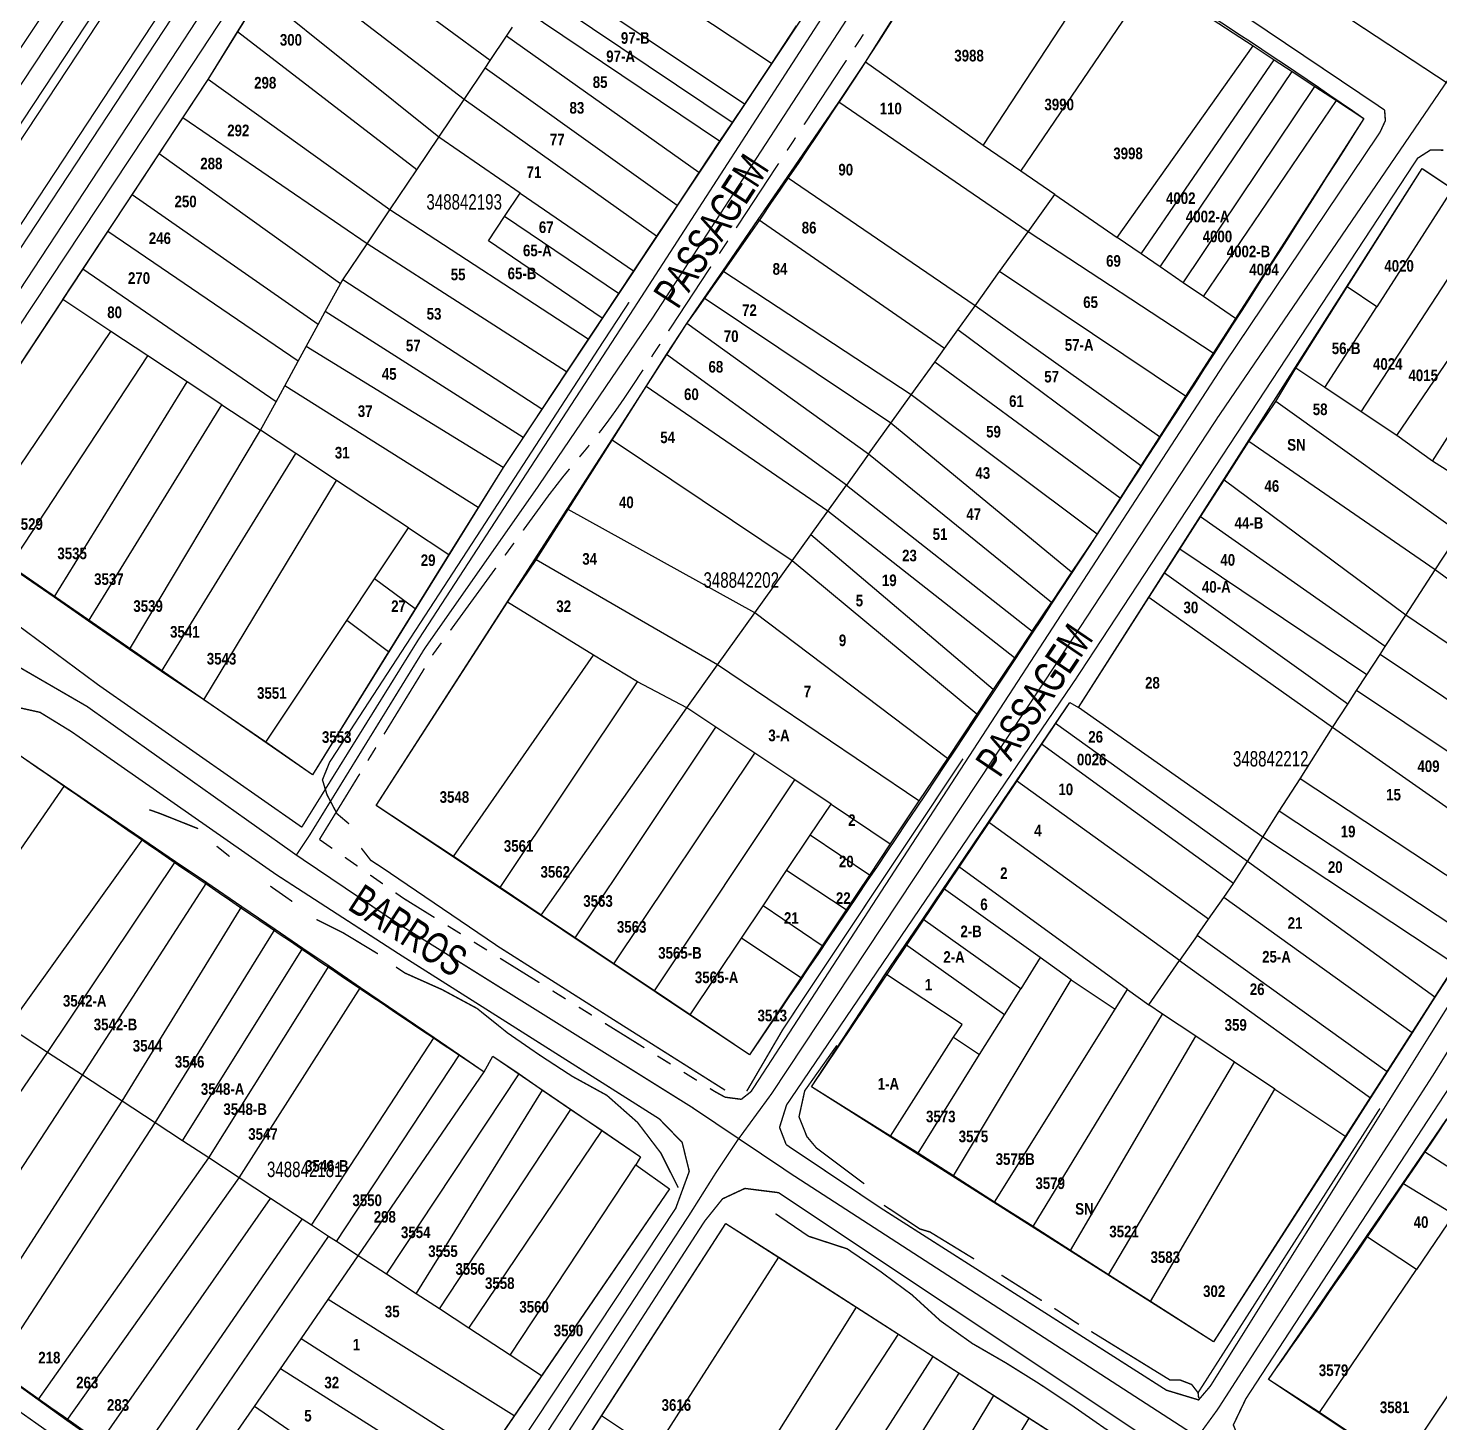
# Model space of a CAD drawing. Extents: x 203136 to 205923, y 4839890 to 4842982.
# Drawn here: x 205136.4 to 205319.3, y 4840518.9 to 4840699.6 of the extents above; entities that cross this region are included whole.
import ezdxf
from ezdxf.enums import TextEntityAlignment as Align

# ---------------------------------------------------------------- set-up
doc = ezdxf.new("R2010")
doc.units = 0
doc.header["$LTSCALE"] = 1.5
doc.header["$MEASUREMENT"] = 0
for name, pattern in [('TRACO_05', [11, 7, -1, 0.5, -1, 0.5, -1]), ('TRACO_13', [8, 5, -1, 1, -1]), ('TRACO_25', [8, 3, -1, 1, -1, 1, -1])]:
    doc.linetypes.add(name, pattern=pattern)
for name, color, linetype in [('CD_MALHA_LOTES', 40, 'CONTINUOUS'), ('CD_TXT_QUADRA', 7, 'CONTINUOUS'), ('HD-CANAIS', 7, 'CONTINUOUS'), ('HD-VALAS-DRENOS', 170, 'CONTINUOUS'), ('RU-QUADRAS', 210, 'CONTINUOUS'), ('SV-EIXO-RUA-N-PAV', 6, 'CONTINUOUS'), ('SV-EIXO-RUA-PAV', 20, 'CONTINUOUS'), ('SV-RUA-NAO-PAV-S-GUIA-C-GUIA', 7, 'CONTINUOUS'), ('SV-RUA-PAVIM-S-GUIA-C-GUIA', 7, 'CONTINUOUS'), ('SV-TXT-RUA-N-PAV-S-GUIA-C-GUIA', 7, 'CONTINUOUS'), ('SV-TXT-RUA-PAV-S-GUIA-C-GUIA', 7, 'CONTINUOUS'), ('Th_NmrPort', 1, 'CONTINUOUS')]:
    doc.layers.add(name, color=color, linetype=linetype)
doc.styles.add('ARIAL', font='ARIAL.TTF')
doc.styles.get("Standard").update_dxf_attribs({"font": 'swisscbo.ttf'})

msp = doc.modelspace()

# ---------------------------------------------------------------- linework, layer by layer
at = {"layer": 'CD_MALHA_LOTES', "linetype": 'Continuous', "flags": 128}
for points in [[(205244.86, 4840695.18), (205258.92, 4840717.54)], [(205196.24, 4840695.41), (205172.21, 4840713.09)], [(205232.67, 4840695.03), (205207.22, 4840711.91)], [(205260.13, 4840684.39), (205276.52, 4840709.47)], [(205192.86, 4840690.37), (205169.29, 4840708.45)], [(205229.18, 4840689.77), (205203.84, 4840706.73)], [(205264.99, 4840681.06), (205281.88, 4840705.96)], [(205281.88, 4840705.96), (205295.09, 4840697.3)], [(205163.48, 4840699.14), (205166.51, 4840704.03)], [(205189.57, 4840685.48), (205166.51, 4840704.03)], [(205227.59, 4840687.39), (205202.27, 4840704.39)], [(205225.96, 4840684.94), (205200.65, 4840701.98)], [(205198.37, 4840698.58), (205199.13, 4840699.72)], [(205235.9, 4840699.9), (205232.67, 4840695.03)], [(205159.7, 4840692.95), (205163.48, 4840699.14)], [(205186.74, 4840681.26), (205163.48, 4840699.14)], [(205196.24, 4840695.41), (205198.37, 4840698.58)], [(205223.27, 4840680.88), (205198.37, 4840698.58)], [(205277.48, 4840672.48), (205295.09, 4840697.3)], [(205295.09, 4840697.3), (205297.83, 4840695.5)], [(205192.86, 4840690.37), (205195.58, 4840694.43)], [(205195.58, 4840694.43), (205196.24, 4840695.41)], [(205220.46, 4840676.64), (205195.58, 4840694.43)], [(205232.67, 4840695.03), (205229.18, 4840689.77)], [(205241.41, 4840690.01), (205244.86, 4840695.18)], [(205260.13, 4840684.39), (205244.86, 4840695.18)], [(205280.59, 4840670.35), (205297.83, 4840695.5)], [(205297.83, 4840695.5), (205300.16, 4840693.97)], [(205156.41, 4840687.98), (205159.7, 4840692.95)], [(205183.24, 4840676.04), (205159.7, 4840692.95)], [(205283.05, 4840668.67), (205300.16, 4840693.97)], [(205300.16, 4840693.97), (205303.11, 4840692.04)], [(205286.02, 4840666.62), (205303.11, 4840692.04)], [(205303.11, 4840692.04), (205305.89, 4840690.22)], [(205189.57, 4840685.48), (205192.86, 4840690.37)], [(205217.8, 4840672.65), (205192.86, 4840690.37)], [(205229.18, 4840689.77), (205227.59, 4840687.39)], [(205234.72, 4840680.27), (205241.41, 4840690.01)], [(205265.93, 4840673.2), (205241.41, 4840690.01)], [(205288.67, 4840664.81), (205305.89, 4840690.22)], [(205305.89, 4840690.22), (205309.42, 4840687.91)], [(205153.33, 4840683.31), (205156.41, 4840687.98)], [(205180.29, 4840671.65), (205156.41, 4840687.98)], [(205227.59, 4840687.39), (205225.96, 4840684.94)], [(205309.42, 4840687.91), (205292.79, 4840661.98)], [(205186.74, 4840681.26), (205189.57, 4840685.48)], [(205200.11, 4840678.24), (205189.57, 4840685.48)], [(205149.83, 4840678.01), (205153.33, 4840683.31)], [(205176.83, 4840666.49), (205153.33, 4840683.31)], [(205225.96, 4840684.94), (205223.27, 4840680.88)], [(205264.99, 4840681.06), (205260.13, 4840684.39)], [(205307.3, 4840666.1), (205317, 4840681.42)], [(205317, 4840681.42), (205320.95, 4840678.8)], [(205183.24, 4840676.04), (205186.74, 4840681.26)], [(205223.27, 4840680.88), (205220.46, 4840676.64)], [(205230.96, 4840674.8), (205234.72, 4840680.27)], [(205259.07, 4840663.64), (205234.72, 4840680.27)], [(205269.39, 4840678.03), (205264.99, 4840681.06)], [(205146.68, 4840673.25), (205149.83, 4840678.01)], [(205173.94, 4840661.19), (205149.83, 4840678.01)], [(205198.11, 4840675.2), (205200.11, 4840678.24)], [(205200.11, 4840678.24), (205214.81, 4840668.14)], [(205265.93, 4840673.2), (205269.39, 4840678.03)], [(205269.39, 4840678.03), (205277.48, 4840672.48)], [(205320.95, 4840678.8), (205311.12, 4840663.51)], [(205180.29, 4840671.65), (205183.24, 4840676.04)], [(205208.93, 4840659.28), (205183.24, 4840676.04)], [(205220.46, 4840676.64), (205217.8, 4840672.65)], [(205196.03, 4840672.05), (205198.11, 4840675.2)], [(205212.87, 4840665.22), (205198.11, 4840675.2)], [(205226.36, 4840668.1), (205230.96, 4840674.8)], [(205255.1, 4840658.1), (205230.96, 4840674.8)], [(205309.1, 4840649.88), (205325.85, 4840675.54)], [(205143.46, 4840668.37), (205146.68, 4840673.25)], [(205171.35, 4840656.43), (205146.68, 4840673.25)], [(205217.8, 4840672.65), (205214.81, 4840668.14)], [(205262.25, 4840668.07), (205265.93, 4840673.2)], [(205289.91, 4840657.48), (205265.93, 4840673.2)], [(205280.59, 4840670.35), (205277.48, 4840672.48)], [(205177.16, 4840666.99), (205180.29, 4840671.65)], [(205206.14, 4840655.08), (205180.29, 4840671.65)], [(205210.74, 4840662.01), (205196.03, 4840672.05)], [(205313.71, 4840646.8), (205330.95, 4840672.15)], [(205283.05, 4840668.67), (205280.59, 4840670.35)], [(205286.02, 4840666.62), (205283.05, 4840668.67)], [(205318.35, 4840643.51), (205334.94, 4840669.5)], [(205140.85, 4840664.42), (205143.46, 4840668.37)], [(205168.49, 4840651.18), (205143.46, 4840668.37)], [(205176.83, 4840666.49), (205177.16, 4840666.99)], [(205202.91, 4840650.22), (205177.16, 4840666.99)], [(205214.81, 4840668.14), (205212.87, 4840665.22)], [(205223.96, 4840664.61), (205226.36, 4840668.1)], [(205250.78, 4840652.07), (205226.36, 4840668.1)], [(205259.07, 4840663.64), (205262.25, 4840668.07)], [(205286.35, 4840651.93), (205262.25, 4840668.07)], [(205174.87, 4840662.88), (205176.83, 4840666.49)], [(205212.87, 4840665.22), (205210.74, 4840662.01)], [(205288.67, 4840664.81), (205286.02, 4840666.62)], [(205300.62, 4840655.54), (205307.3, 4840666.1)], [(205311.12, 4840663.51), (205307.3, 4840666.1)], [(205140.85, 4840664.42), (205123.05, 4840637.48)], [(205147.07, 4840660.31), (205140.85, 4840664.42)], [(205221.72, 4840661.35), (205223.96, 4840664.61)], [(205248.15, 4840648.41), (205223.96, 4840664.61)], [(205256.83, 4840660.51), (205259.07, 4840663.64)], [(205282.97, 4840646.66), (205259.07, 4840663.64)], [(205292.79, 4840661.98), (205288.67, 4840664.81)], [(205304.39, 4840653.03), (205311.12, 4840663.51)], [(205173.94, 4840661.19), (205174.87, 4840662.88)], [(205200.49, 4840646.57), (205174.87, 4840662.88)], [(205210.74, 4840662.01), (205208.93, 4840659.28)], [(205219.1, 4840657.33), (205221.72, 4840661.35)], [(205245.27, 4840644.38), (205221.72, 4840661.35)], [(205292.79, 4840661.98), (205289.91, 4840657.48)], [(205128.87, 4840633.4), (205147.07, 4840660.31)], [(205151.89, 4840657.13), (205147.07, 4840660.31)], [(205172.39, 4840658.34), (205173.94, 4840661.19)], [(205255.1, 4840658.1), (205256.83, 4840660.51)], [(205280.55, 4840642.88), (205256.83, 4840660.51)], [(205171.35, 4840656.43), (205172.39, 4840658.34)], [(205197.9, 4840642.68), (205172.39, 4840658.34)], [(205208.93, 4840659.28), (205206.14, 4840655.08)], [(205253.83, 4840656.33), (205255.1, 4840658.1)], [(205133.96, 4840629.84), (205151.89, 4840657.13)], [(205156.97, 4840653.78), (205151.89, 4840657.13)], [(205169.62, 4840653.26), (205171.35, 4840656.43)], [(205216.45, 4840653.15), (205219.1, 4840657.33)], [(205242.41, 4840640.4), (205219.1, 4840657.33)], [(205250.78, 4840652.07), (205253.83, 4840656.33)], [(205277.86, 4840638.69), (205253.83, 4840656.33)], [(205289.91, 4840657.48), (205286.35, 4840651.93)], [(205206.14, 4840655.08), (205202.91, 4840650.22)], [(205298.02, 4840651.22), (205300.62, 4840655.54)], [(205304.39, 4840653.03), (205300.62, 4840655.54)], [(205139.73, 4840625.85), (205156.97, 4840653.78)], [(205161.45, 4840650.81), (205156.97, 4840653.78)], [(205168.49, 4840651.18), (205169.62, 4840653.26)], [(205194.68, 4840637.48), (205169.62, 4840653.26)], [(205212.04, 4840646.2), (205216.45, 4840653.15)], [(205239.98, 4840637.01), (205216.45, 4840653.15)], [(205309.1, 4840649.88), (205304.39, 4840653.03)], [(205144.2, 4840622.77), (205161.45, 4840650.81)], [(205161.45, 4840650.81), (205166.48, 4840647.49)], [(205166.48, 4840647.49), (205168.49, 4840651.18)], [(205248.15, 4840648.41), (205250.78, 4840652.07)], [(205274.88, 4840634.04), (205250.78, 4840652.07)], [(205286.35, 4840651.93), (205282.97, 4840646.66)], [(205294.53, 4840646.02), (205298.02, 4840651.22)], [(205321.82, 4840634.19), (205298.02, 4840651.22)], [(205202.91, 4840650.22), (205200.49, 4840646.57)], [(205313.71, 4840646.8), (205309.1, 4840649.88)], [(205149.5, 4840619.1), (205166.48, 4840647.49)], [(205171.06, 4840644.47), (205166.48, 4840647.49)], [(205245.27, 4840644.38), (205248.15, 4840648.41)], [(205271.58, 4840629.09), (205248.15, 4840648.41)], [(205282.97, 4840646.66), (205280.55, 4840642.88)], [(205318.35, 4840643.51), (205313.71, 4840646.8)], [(205200.49, 4840646.57), (205197.9, 4840642.68)], [(205206.36, 4840637.24), (205212.04, 4840646.2)], [(205235.37, 4840630.58), (205212.04, 4840646.2)], [(205291.34, 4840641.04), (205294.53, 4840646.02)], [(205318.69, 4840629.39), (205294.53, 4840646.02)], [(205153.64, 4840616.24), (205171.06, 4840644.47)], [(205176.32, 4840641), (205171.06, 4840644.47)], [(205245.27, 4840644.38), (205242.41, 4840640.4)], [(205268.95, 4840625.17), (205245.27, 4840644.38)], [(205325.09, 4840639.2), (205318.35, 4840643.51)], [(205197.9, 4840642.68), (205194.68, 4840637.48)], [(205280.55, 4840642.88), (205277.86, 4840638.69)], [(205159.14, 4840612.54), (205176.32, 4840641)], [(205185.64, 4840634.85), (205176.32, 4840641)], [(205239.98, 4840637.01), (205242.41, 4840640.4)], [(205242.41, 4840640.4), (205266.48, 4840621.46)], [(205288.29, 4840636.27), (205291.34, 4840641.04)], [(205314.87, 4840623.52), (205291.34, 4840641.04)], [(205277.86, 4840638.69), (205274.88, 4840634.04)], [(205194.68, 4840637.48), (205190.89, 4840631.39)], [(205202.21, 4840630.71), (205206.36, 4840637.24)], [(205230.54, 4840623.84), (205206.36, 4840637.24)], [(205237.78, 4840633.94), (205239.98, 4840637.01)], [(205264.17, 4840618), (205239.98, 4840637.01)], [(205285.6, 4840632.07), (205288.29, 4840636.27)], [(205312.22, 4840619.45), (205288.29, 4840636.27)], [(205181.26, 4840628.26), (205185.64, 4840634.85)], [(205185.64, 4840634.85), (205190.89, 4840631.39)], [(205235.37, 4840630.58), (205237.78, 4840633.94)], [(205261.42, 4840613.88), (205237.78, 4840633.94)], [(205274.88, 4840634.04), (205271.58, 4840629.09)], [(205318.69, 4840629.39), (205321.82, 4840634.19)], [(205283.63, 4840628.99), (205285.6, 4840632.07)], [(205309.82, 4840615.78), (205285.6, 4840632.07)], [(205190.89, 4840631.39), (205186.52, 4840624.35)], [(205198.46, 4840625.2), (205202.21, 4840630.71)], [(205225.71, 4840617.1), (205202.21, 4840630.71)], [(205230.54, 4840623.84), (205235.37, 4840630.58)], [(205259.29, 4840610.68), (205235.37, 4840630.58)], [(205139.73, 4840625.85), (205133.96, 4840629.84)], [(205271.58, 4840629.09), (205268.95, 4840625.17)], [(205281.58, 4840625.8), (205283.63, 4840628.99)], [(205307.36, 4840612.01), (205283.63, 4840628.99)], [(205314.87, 4840623.52), (205318.69, 4840629.39)], [(205342.82, 4840611.75), (205318.69, 4840629.39)], [(205177.66, 4840622.86), (205181.26, 4840628.26)], [(205186.52, 4840624.35), (205181.26, 4840628.26)], [(205144.2, 4840622.77), (205139.73, 4840625.85)], [(205181.48, 4840598.87), (205198.46, 4840625.2)], [(205209.62, 4840618.36), (205198.46, 4840625.2)], [(205266.48, 4840621.46), (205268.95, 4840625.17)], [(205272.46, 4840611.55), (205281.58, 4840625.8)], [(205305.37, 4840608.96), (205281.58, 4840625.8)], [(205186.52, 4840624.35), (205183.08, 4840618.79)], [(205225.71, 4840617.1), (205230.54, 4840623.84)], [(205255.48, 4840604.97), (205230.54, 4840623.84)], [(205312.22, 4840619.45), (205314.87, 4840623.52)], [(205339.61, 4840606.75), (205314.87, 4840623.52)], [(205149.5, 4840619.1), (205144.2, 4840622.77)], [(205167.17, 4840607.09), (205177.66, 4840622.86)], [(205183.08, 4840618.79), (205177.66, 4840622.86)], [(205266.48, 4840621.46), (205264.17, 4840618)], [(205311.54, 4840618.43), (205312.22, 4840619.45)], [(205153.64, 4840616.24), (205149.5, 4840619.1)], [(205183.08, 4840618.79), (205173.2, 4840602.86)], [(205191.49, 4840592.26), (205209.62, 4840618.36)], [(205215.31, 4840614.88), (205209.62, 4840618.36)], [(205264.17, 4840618), (205261.42, 4840613.88)], [(205309.82, 4840615.78), (205311.54, 4840618.43)], [(205336.42, 4840601.76), (205311.54, 4840618.43)], [(205159.14, 4840612.54), (205153.64, 4840616.24)], [(205221.72, 4840611.54), (205225.71, 4840617.1)], [(205251.79, 4840599.45), (205225.71, 4840617.1)], [(205308.51, 4840613.76), (205309.82, 4840615.78)], [(205197.52, 4840588.23), (205215.31, 4840614.88)], [(205221.72, 4840611.54), (205215.31, 4840614.88)], [(205261.42, 4840613.88), (205259.29, 4840610.68)], [(205307.36, 4840612.01), (205308.51, 4840613.76)], [(205333.43, 4840597.09), (205308.51, 4840613.76)], [(205167.17, 4840607.09), (205159.14, 4840612.54)], [(205269.5, 4840609.51), (205271.33, 4840612.21)], [(205271.33, 4840612.21), (205272.46, 4840611.55)], [(205305.37, 4840608.96), (205307.36, 4840612.01)], [(205202.84, 4840584.67), (205221.72, 4840611.54)], [(205225.48, 4840609.02), (205221.72, 4840611.54)], [(205259.29, 4840610.68), (205255.48, 4840604.97)], [(205296.35, 4840594.74), (205272.46, 4840611.55)], [(205207.23, 4840581.73), (205225.48, 4840609.02)], [(205230.53, 4840605.65), (205225.48, 4840609.02)], [(205267.68, 4840606.82), (205269.5, 4840609.51)], [(205294.36, 4840591.61), (205269.5, 4840609.51)], [(205301.17, 4840602.34), (205305.37, 4840608.96)], [(205329.99, 4840591.73), (205305.37, 4840608.96)], [(205173.2, 4840602.86), (205167.17, 4840607.09)], [(205264.45, 4840602.06), (205267.68, 4840606.82)], [(205292.55, 4840588.76), (205267.68, 4840606.82)], [(205135.78, 4840605.03), (205141.07, 4840601.43)], [(205212.24, 4840578.36), (205230.53, 4840605.65)], [(205235.73, 4840602.17), (205230.53, 4840605.65)], [(205255.48, 4840604.97), (205251.79, 4840599.45)], [(205123.96, 4840576.65), (205141.07, 4840601.43)], [(205141.07, 4840601.43), (205151.23, 4840594.5)], [(205217.51, 4840574.83), (205235.73, 4840602.17)], [(205240.42, 4840599.04), (205235.73, 4840602.17)], [(205260.81, 4840596.7), (205264.45, 4840602.06)], [(205289.33, 4840584.15), (205264.45, 4840602.06)], [(205298.49, 4840598.12), (205301.17, 4840602.34)], [(205326.2, 4840585.8), (205301.17, 4840602.34)], [(205251.79, 4840599.45), (205248.08, 4840593.89)], [(205191.49, 4840592.26), (205181.48, 4840598.87)], [(205237.71, 4840595), (205240.42, 4840599.04)], [(205240.42, 4840599.04), (205248.08, 4840593.89)], [(205296.35, 4840594.74), (205298.49, 4840598.12)], [(205323.5, 4840581.59), (205298.49, 4840598.12)], [(205256.93, 4840590.97), (205260.81, 4840596.7)], [(205285.57, 4840578.76), (205260.81, 4840596.7)], [(205133.81, 4840570.2), (205151.23, 4840594.5)], [(205151.23, 4840594.5), (205155.46, 4840591.62)], [(205234.64, 4840590.42), (205237.71, 4840595)], [(205245.37, 4840589.83), (205237.71, 4840595)], [(205248.08, 4840593.89), (205245.37, 4840589.83)], [(205294.36, 4840591.61), (205296.35, 4840594.74)], [(205321.34, 4840578.22), (205296.35, 4840594.74)], [(205197.52, 4840588.23), (205191.49, 4840592.26)], [(205138.88, 4840566.87), (205155.46, 4840591.62)], [(205155.46, 4840591.62), (205159.5, 4840588.87)], [(205231.6, 4840585.87), (205234.64, 4840590.42)], [(205242.38, 4840585.35), (205234.64, 4840590.42)], [(205254.98, 4840588.09), (205256.93, 4840590.97)], [(205278.82, 4840575.03), (205256.93, 4840590.97)], [(205292.6, 4840588.84), (205294.36, 4840591.61)], [(205318.66, 4840574.03), (205294.36, 4840591.61)], [(205143.42, 4840563.9), (205159.5, 4840588.87)], [(205159.5, 4840588.87), (205164.04, 4840585.77)], [(205202.84, 4840584.67), (205197.52, 4840588.23)], [(205245.37, 4840589.83), (205242.38, 4840585.35)], [(205291.28, 4840586.94), (205292.55, 4840588.76)], [(205292.55, 4840588.76), (205292.6, 4840588.84)], [(205252.29, 4840584.13), (205254.98, 4840588.09)], [(205267.51, 4840579.15), (205254.98, 4840588.09)], [(205289.33, 4840584.15), (205291.28, 4840586.94)], [(205315.69, 4840569.4), (205291.28, 4840586.94)], [(205148.57, 4840560.53), (205164.04, 4840585.77)], [(205164.04, 4840585.77), (205168.36, 4840582.83)], [(205207.23, 4840581.73), (205202.84, 4840584.67)], [(205228.79, 4840581.67), (205231.6, 4840585.87)], [(205239.27, 4840580.69), (205231.6, 4840585.87)], [(205242.38, 4840585.35), (205239.27, 4840580.69)], [(205152.82, 4840557.74), (205168.36, 4840582.83)], [(205168.36, 4840582.83), (205171.94, 4840580.39)], [(205250.06, 4840580.83), (205252.29, 4840584.13)], [(205264.98, 4840575.1), (205252.29, 4840584.13)], [(205287.85, 4840582.02), (205289.33, 4840584.15)], [(205212.24, 4840578.36), (205207.23, 4840581.73)], [(205222.13, 4840571.73), (205228.79, 4840581.67)], [(205236.49, 4840576.53), (205228.79, 4840581.67)], [(205247.48, 4840577.03), (205250.06, 4840580.83)], [(205262.87, 4840571.73), (205250.06, 4840580.83)], [(205287.85, 4840582.02), (205285.57, 4840578.76)], [(205312.45, 4840564.34), (205287.85, 4840582.02)], [(205156.37, 4840555.42), (205171.94, 4840580.39)], [(205171.94, 4840580.39), (205175.35, 4840578.07)], [(205239.27, 4840580.69), (205236.49, 4840576.53)], [(205267.51, 4840579.15), (205264.98, 4840575.1)], [(205271.52, 4840576.29), (205267.51, 4840579.15)], [(205159.78, 4840553.19), (205175.35, 4840578.07)], [(205175.35, 4840578.07), (205179.43, 4840575.29)], [(205217.51, 4840574.83), (205212.24, 4840578.36)], [(205281.57, 4840573.03), (205285.57, 4840578.76)], [(205285.57, 4840578.76), (205310.29, 4840560.96)], [(205321.34, 4840578.22), (205318.66, 4840574.03)], [(205236.49, 4840576.53), (205229.84, 4840566.56)], [(205237.86, 4840562.39), (205247.48, 4840577.03)], [(205257.38, 4840570.49), (205247.48, 4840577.03)], [(205256.28, 4840550.88), (205271.52, 4840576.29)], [(205271.52, 4840576.29), (205277.23, 4840572.49)], [(205163.72, 4840550.61), (205179.43, 4840575.29)], [(205179.43, 4840575.29), (205188.98, 4840568.78)], [(205222.13, 4840571.73), (205217.51, 4840574.83)], [(205262.87, 4840571.73), (205264.98, 4840575.1)], [(205277.23, 4840572.49), (205278.82, 4840575.03)], [(205278.82, 4840575.03), (205281.57, 4840573.03)], [(205318.66, 4840574.03), (205315.69, 4840569.4)], [(205229.84, 4840566.56), (205222.13, 4840571.73)], [(205259.66, 4840566.59), (205262.87, 4840571.73)], [(205261.6, 4840547.48), (205277.23, 4840572.49)], [(205266.61, 4840544.29), (205283.36, 4840571.84)], [(205283.36, 4840571.84), (205281.57, 4840573.03)], [(205287.65, 4840568.97), (205283.36, 4840571.84)], [(205138.88, 4840566.87), (205133.81, 4840570.2)], [(205256.27, 4840568.83), (205257.38, 4840570.49)], [(205173.08, 4840544.48), (205188.98, 4840568.78)], [(205188.98, 4840568.78), (205192.24, 4840566.56)], [(205248.11, 4840556.03), (205256.27, 4840568.83)], [(205256.27, 4840568.83), (205259.66, 4840566.59)], [(205271.43, 4840541.21), (205287.65, 4840568.97)], [(205292.7, 4840565.59), (205287.65, 4840568.97)], [(205315.69, 4840569.4), (205312.45, 4840564.34)], [(205117.73, 4840535.92), (205138.88, 4840566.87)], [(205143.42, 4840563.9), (205138.88, 4840566.87)], [(205176.34, 4840542.35), (205192.24, 4840566.56)], [(205192.24, 4840566.56), (205195.46, 4840564.36)], [(205195.46, 4840564.36), (205196.59, 4840566.37)], [(205196.59, 4840566.37), (205199.97, 4840564.07)], [(205251.68, 4840553.82), (205259.66, 4840566.59)], [(205179.15, 4840540.51), (205195.46, 4840564.36)], [(205276.36, 4840538.06), (205292.7, 4840565.59)], [(205297.92, 4840562.1), (205292.7, 4840565.59)], [(205312.45, 4840564.34), (205310.29, 4840560.96)], [(205122.79, 4840532.44), (205143.42, 4840563.9)], [(205148.57, 4840560.53), (205143.42, 4840563.9)], [(205182.79, 4840538.12), (205199.97, 4840564.07)], [(205199.97, 4840564.07), (205203.03, 4840561.99)], [(205186.64, 4840535.6), (205203.03, 4840561.99)], [(205203.03, 4840561.99), (205206.7, 4840559.48)], [(205248.11, 4840556.03), (205237.86, 4840562.39)], [(205281.8, 4840534.59), (205297.92, 4840562.1)], [(205297.92, 4840562.1), (205307.09, 4840555.97)], [(205310.29, 4840560.96), (205307.09, 4840555.97)], [(205128.02, 4840528.71), (205148.57, 4840560.53)], [(205152.82, 4840557.74), (205148.57, 4840560.53)], [(205189.66, 4840533.63), (205206.7, 4840559.48)], [(205206.7, 4840559.48), (205210.74, 4840556.73)], [(205132.04, 4840525.84), (205152.82, 4840557.74)], [(205156.37, 4840555.42), (205152.82, 4840557.74)], [(205317.3, 4840553.98), (205320.17, 4840558.17)], [(205159.78, 4840553.19), (205156.37, 4840555.42)], [(205193.46, 4840531.14), (205210.74, 4840556.73)], [(205210.74, 4840556.73), (205215.72, 4840553.34)], [(205251.68, 4840553.82), (205248.11, 4840556.03)], [(205307.09, 4840555.97), (205289.98, 4840529.36)], [(205256.28, 4840550.88), (205251.68, 4840553.82)], [(205314.51, 4840549.89), (205317.3, 4840553.98)], [(205339.12, 4840539.99), (205317.3, 4840553.98)], [(205137.65, 4840521.84), (205159.78, 4840553.19)], [(205163.72, 4840550.61), (205159.78, 4840553.19)], [(205198.84, 4840527.61), (205215.11, 4840552.3)], [(205215.72, 4840553.34), (205215.11, 4840552.3)], [(205215.11, 4840552.3), (205219.45, 4840549.18)], [(205141.37, 4840519.18), (205163.72, 4840550.61)], [(205167.79, 4840547.95), (205163.72, 4840550.61)], [(205261.6, 4840547.48), (205256.28, 4840550.88)], [(205309.8, 4840542.99), (205314.51, 4840549.89)], [(205321.09, 4840545.84), (205314.51, 4840549.89)], [(205145.59, 4840516.17), (205167.79, 4840547.95)], [(205171.88, 4840545.27), (205167.79, 4840547.95)], [(205219.45, 4840549.18), (205202.89, 4840524.96)], [(205266.61, 4840544.29), (205261.6, 4840547.48)], [(205149.81, 4840513.16), (205171.88, 4840545.27)], [(205173.08, 4840544.48), (205171.88, 4840545.27)], [(205175.3, 4840543.03), (205173.08, 4840544.48)], [(205210.68, 4840519.77), (205226.79, 4840544.7)], [(205226.79, 4840544.7), (205233.62, 4840540.32)], [(205271.43, 4840541.21), (205266.61, 4840544.29)], [(205321.09, 4840545.84), (205316.27, 4840538.72)], [(205153.25, 4840510.7), (205175.3, 4840543.03)], [(205176.34, 4840542.35), (205175.3, 4840543.03)], [(205297.08, 4840524.47), (205309.8, 4840542.99)], [(205316.27, 4840538.72), (205309.8, 4840542.99)], [(205179.15, 4840540.51), (205176.34, 4840542.35)], [(205276.36, 4840538.06), (205271.43, 4840541.21)], [(205175.25, 4840534.86), (205179.15, 4840540.51)], [(205182.79, 4840538.12), (205179.15, 4840540.51)], [(205217.53, 4840515.21), (205233.62, 4840540.32)], [(205233.62, 4840540.32), (205243.71, 4840533.84)], [(205314.17, 4840513.22), (205331.67, 4840539.32)], [(205186.64, 4840535.6), (205182.79, 4840538.12)], [(205281.8, 4840534.59), (205276.36, 4840538.06)], [(205303.7, 4840520.19), (205316.27, 4840538.72)], [(205189.66, 4840533.63), (205186.64, 4840535.6)], [(205171.74, 4840529.76), (205175.25, 4840534.86)], [(205199.34, 4840519.77), (205175.25, 4840534.86)], [(205193.46, 4840531.14), (205189.66, 4840533.63)], [(205227.75, 4840508.41), (205243.71, 4840533.84)], [(205243.71, 4840533.84), (205249.15, 4840530.35)], [(205289.98, 4840529.36), (205281.8, 4840534.59)], [(205169.06, 4840525.88), (205171.74, 4840529.76)], [(205195.69, 4840514.43), (205171.74, 4840529.76)], [(205198.84, 4840527.61), (205193.46, 4840531.14)], [(205232.69, 4840505.11), (205249.15, 4840530.35)], [(205249.15, 4840530.35), (205253.63, 4840527.47)], [(205202.89, 4840524.96), (205198.84, 4840527.61)], [(205237.35, 4840502.01), (205253.63, 4840527.47)], [(205253.63, 4840527.47), (205256.99, 4840525.31)], [(205137.65, 4840521.84), (205132.04, 4840525.84)], [(205165.69, 4840520.98), (205169.06, 4840525.88)], [(205193.1, 4840510.64), (205169.06, 4840525.88)], [(205202.89, 4840524.96), (205199.34, 4840519.77)], [(205240.89, 4840499.65), (205256.99, 4840525.31)], [(205256.99, 4840525.31), (205261.5, 4840522.42)], [(205303.7, 4840520.19), (205297.08, 4840524.47)], [(205245.82, 4840496.37), (205261.5, 4840522.42)], [(205261.5, 4840522.42), (205266.09, 4840519.47)], [(205141.37, 4840519.18), (205137.65, 4840521.84)], [(205162.55, 4840516.43), (205165.69, 4840520.98)], [(205189.12, 4840504.82), (205165.69, 4840520.98)], [(205145.59, 4840516.17), (205141.37, 4840519.18)], [(205199.34, 4840519.77), (205195.69, 4840514.43)], [(205207.41, 4840514.71), (205210.68, 4840519.77)], [(205217.53, 4840515.21), (205210.68, 4840519.77)], [(205250.33, 4840493.36), (205266.09, 4840519.47)], [(205266.09, 4840519.47), (205271.61, 4840515.93)], [(205314.17, 4840513.22), (205303.7, 4840520.19)]]:
    msp.add_lwpolyline(points, dxfattribs=at)
at = {"layer": 'HD-CANAIS', "linetype": 'Continuous', "const_width": 0.18}
for points in [[(205151.77, 4840709.92), (205108.55, 4840644.37)], [(205113.57, 4840640.95), (205156.77, 4840706.65)]]:
    msp.add_lwpolyline(points, dxfattribs=at)
at = {"layer": 'HD-VALAS-DRENOS', "linetype": 'TRACO_05', "const_width": 0.18}
for points in [[(205214.23, 4840664.09), (205210.63, 4840658.6), (205195.22, 4840634.87), (205175.42, 4840604.46), (205174.5, 4840602.19), (205175.09, 4840600.26), (205176.38, 4840597.81), (205177.95, 4840596.48)], [(205257.5, 4840604.92), (205234.18, 4840569.88), (205229.48, 4840561.84)], [(205158.4, 4840595.86), (205153.52, 4840597.8), (205152.06, 4840598.32)], [(205162.47, 4840592.25), (205160.79, 4840593.6)], [(205179.54, 4840593.33), (205180.75, 4840591.77), (205182.19, 4840590.84), (205197.38, 4840580.52), (205213.13, 4840570.53), (205226.68, 4840561.97)], [(205170.59, 4840586.42), (205167.74, 4840588.42)], [(205181.69, 4840579.64), (205177.19, 4840582.36), (205173.72, 4840584.1)], [(205220.6, 4840549.34), (205218.35, 4840553.82), (205215.32, 4840557.8), (205211.36, 4840561.3), (205206.88, 4840563.76), (205202.64, 4840566.52), (205198.5, 4840569.38), (205194.54, 4840572.56), (205190.01, 4840575), (205185.22, 4840577.14), (205184.03, 4840577.93)], [(205241.15, 4840567.77), (205236.99, 4840561.89), (205236.25, 4840558.52), (205237.27, 4840555.96), (205238.51, 4840554.48), (205244.7, 4840549.84)], [(205287.96, 4840522.76), (205311.52, 4840559.6)], [(205233.21, 4840545.96), (205237.49, 4840543.04), (205242.49, 4840541.41), (205246.73, 4840538.53), (205250.87, 4840535.46), (205254.58, 4840532.08), (205258.7, 4840529.15), (205263.09, 4840526.61), (205267.38, 4840523.93), (205271.74, 4840521.03), (205275.87, 4840518.15), (205280.26, 4840515.37)], [(205247.26, 4840547.06), (205251.93, 4840543.98), (205253.23, 4840543.59), (205258.94, 4840540.1)], [(205262.49, 4840538), (205267.71, 4840534.7)], [(205269.33, 4840533.7), (205272.52, 4840531.61)], [(205274.11, 4840530.7), (205284.34, 4840524.4), (205285.66, 4840524.4), (205287.13, 4840523.83), (205287.96, 4840522.76), (205288.04, 4840522.03)]]:
    msp.add_lwpolyline(points, dxfattribs=at)
at = {"layer": 'RU-QUADRAS', "color": 6, "linetype": 'Continuous'}
for points in [[(205123.05, 4840637.48), (205159.7, 4840692.95), (205185.48, 4840734.52), (205201.56, 4840758.36, -0.0103196339), (205252.21, 4840724.4), (205197.9, 4840642.68), (205173.2, 4840602.86)], [(205181.48, 4840598.87), (205221.72, 4840661.35, 0.0192944849), (205258.92, 4840717.54), (205261.56, 4840718.4, -0.0209780421), (205309.42, 4840687.91, -0.0092025286), (205229.84, 4840566.56)], [(205297.08, 4840524.47, 0.0164433302), (205356.45, 4840614.92), (205376.46, 4840643.09), (205422.79, 4840613.15), (205405.91, 4840585.9), (205367.45, 4840529.28), (205344.7, 4840492.86)], [(205074.95, 4840565.33), (205111.43, 4840622.14, 0.0071679128), (205195.46, 4840564.36), (205196.59, 4840566.37), (205215.72, 4840553.34), (205215.11, 4840552.3), (205219.45, 4840549.18), (205180.06, 4840491.57, 0.0087665037)]]:
    msp.add_lwpolyline(points, format="xyb", close=True, dxfattribs=at)
msp.add_lwpolyline([(205237.86, 4840562.39), (205271.33, 4840612.21), (205272.46, 4840611.55), (205317, 4840681.42), (205366.41, 4840648.59), (205289.98, 4840529.36)], close=True, dxfattribs=at)
msp.add_lwpolyline([(205070.02, 4840558.23, -0.0055569099), (205178.16, 4840479.39)], format="xyb", dxfattribs=at)
msp.add_lwpolyline([(205182.52, 4840476.17), (205226.79, 4840544.7), (205275.52, 4840513.42)], dxfattribs=at)
at = {"layer": 'SV-EIXO-RUA-N-PAV', "const_width": 0.18}
for points in [[(205433.260072, 4840994.491023), (205410.708348, 4840960.301368), (205374.242832, 4840904.439301), (205356.242833, 4840877.387577), (205346.466971, 4840859.439302), (205339.122143, 4840847.904819), (205320.294558, 4840819.508269), (205305.501455, 4840796.542752), (205267.587663, 4840739.232409), (205257.087663, 4840723.24965), (205217.311802, 4840662.111721), (205202.311802, 4840640.025515), (205187.725596, 4840619.180688), (205172.77732, 4840594.922068), (205171.122148, 4840592.439309)], [(205492.956923, 4840958.170791), (205416.388914, 4840842.089781), (205405.441095, 4840825.325933), (205345.22809, 4840732.953709), (205320.595497, 4840693.267865), (205290.488994, 4840649.134469), (205268.926988, 4840616.247819), (205232.695881, 4840561.511577), (205228.223273, 4840555.393768), (205225.488617, 4840551.285055), (205222.177172, 4840546.0257), (205185.361693, 4840489.731131), (205181.660666, 4840486.030104), (205179.712757, 4840485.640522), (205176.303916, 4840487.978013), (205127.898378, 4840523.040375), (205107.347938, 4840537.844483), (205073.927448, 4840560.525559), (205068.486496, 4840564.370108)], [(205561.892922, 4840929.85008), (205554.951696, 4840925.948575), (205550.962413, 4840921.329406), (205521.761673, 4840875.617477), (205470.944407, 4840799.369421), (205461.402955, 4840783.654088), (205423.517776, 4840725.750567), (205381.890851, 4840662.140885), (205377.387308, 4840654.950498), (205371.788137, 4840646.425551), (205355.698629, 4840621.730027), (205334.557764, 4840590.018729), (205318.468256, 4840564.013594), (205290.498704, 4840520.60934), (205283.015212, 4840510.319539), (205250.836196, 4840462.238102), (205221.380886, 4840419.230269), (205202.474128, 4840392.080363)], [(205125.153468, 4840623.620858), (205134.004374, 4840617.493308), (205143.990012, 4840611.706177), (205171.122148, 4840592.439309), (205184.272983, 4840583.564834), (205222.371963, 4840559.758459), (205235.422953, 4840550.992868), (205287.591455, 4840517.231268), (205335.270725, 4840485.343249), (205341.325612, 4840482.111558)]]:
    msp.add_lwpolyline(points, dxfattribs=at)
at = {"layer": 'SV-EIXO-RUA-PAV', "const_width": 0.18}
for points in [[(205546.167555, 4840539.8707), (205515.88897, 4840558.876335), (205496.610849, 4840570.783379), (205487.852371, 4840576.846941), (205483.809996, 4840584.594826), (205425.757006, 4840623.109672), (205267.742374, 4840727.015517), (205209.564034, 4840766.713678), (205194.506111, 4840775.611542), (205064.118185, 4840862.536826), (204928.596875, 4840953.911043), (204901.903284, 4840971.70677), (204782.19, 4841049.35)], [(205369.826503, 4841049.127689), (205365.827692, 4841044.515207), (205338.221709, 4841001.914817), (205321.251294, 4840975.819898), (205295.156376, 4840935.311751), (205286.787404, 4840922.58394), (205281.847386, 4840914.389322), (205276.035601, 4840906.136586), (205254.648229, 4840872.428228), (205238.491464, 4840847.844374), (205214.488788, 4840811.172005), (205197.518374, 4840785.193322), (205186.301627, 4840769.443383), (205152.360797, 4840717.660371), (205145.386654, 4840707.37351), (205106.389571, 4840648.325765), (205096.3933, 4840631.239115), (205058.907281, 4840576.143385), (205053.560438, 4840567.658178), (205018.864076, 4840515.700812), (205006.078147, 4840495.998858), (204970.335664, 4840438.869003), (204964.291407, 4840428.582142), (204952.667835, 4840410.914313)], [(205380.35943, 4841042.779358), (205376.151673, 4841036.309987), (205344.740815, 4840987.792747), (205298.361873, 4840915.827965), (205292.168183, 4840907.053571), (205286.564368, 4840897.468098), (205250.065836, 4840841.503682), (205208.110958, 4840777.05981), (205197.050797, 4840759.953428), (205155.538326, 4840696.541837), (205117.63884, 4840638.807796), (205106.726148, 4840622.954899), (205070.080148, 4840566.843015), (205065.803552, 4840560.206918), (205032.033193, 4840508.519098), (205021.046767, 4840491.928857)]]:
    msp.add_lwpolyline(points, dxfattribs=at)
at = {"layer": 'SV-RUA-NAO-PAV-S-GUIA-C-GUIA', "linetype": 'TRACO_13', "const_width": 0.18}
for points in [[(205255.04, 4840725.43), (205215.06, 4840663.6), (205186.82, 4840620.18), (205171.82, 4840596.06)], [(205312.13, 4840689), (205312.23, 4840687.62), (205311.54, 4840686.12), (205291.32, 4840656.05), (205230.04, 4840561.79)], [(205234.59, 4840554.91), (205233.73, 4840557.15), (205234.64, 4840560.06), (205272.13, 4840615.28), (205316.41, 4840682.75), (205318.1, 4840683.83), (205319.74, 4840683.79)]]:
    msp.add_lwpolyline(points, dxfattribs=at)
at = {"layer": 'SV-RUA-NAO-PAV-S-GUIA-C-GUIA', "const_width": 0.18}
for points in [[(205243.492467, 4840697.123504), (205244.590401, 4840698.795192)], [(205236.904864, 4840687.093375), (205242.394533, 4840695.451816)], [(205234.708996, 4840683.749999), (205235.80693, 4840685.421687)], [(205228.121393, 4840673.71987), (205233.611062, 4840682.078311)], [(205225.925525, 4840670.376494), (205227.023459, 4840672.048182)], [(205219.337922, 4840660.346365), (205224.827591, 4840668.704806)], [(205217.142054, 4840657.002989), (205218.239988, 4840658.674677)], [(205214.71, 4840653.3), (205216.044121, 4840655.3313)], [(205213.838197, 4840651.994609), (205214.118867, 4840652.408159)], [(205214.118867, 4840652.408159), (205214.395218, 4840652.825089)], [(205214.395218, 4840652.825089), (205214.71, 4840653.3)], [(205212.415779, 4840649.937005), (205212.703292, 4840650.347859)], [(205212.703292, 4840650.347859), (205213.276203, 4840651.166545)], [(205213.276203, 4840651.166545), (205213.838197, 4840651.994609)], [(205210.936382, 4840647.923649), (205211.535799, 4840648.721456)], [(205211.535799, 4840648.721456), (205212.123435, 4840649.53318)], [(205212.123435, 4840649.53318), (205212.415779, 4840649.937005)], [(205210.32702, 4840647.130833), (205210.634471, 4840647.521815)], [(205210.634471, 4840647.521815), (205210.936382, 4840647.923649)], [(205207.803629, 4840644.027606), (205208.445453, 4840644.794458)], [(205208.445453, 4840644.794458), (205208.52603, 4840644.890731)], [(205208.52603, 4840644.890731), (205209.080659, 4840645.566795)], [(205205.263048, 4840640.938499), (205205.6447, 4840641.431898)], [(205205.6447, 4840641.431898), (205206.519879, 4840642.493993)], [(205203.81, 4840639.06), (205205.263048, 4840640.938499)], [(205200.501865, 4840634.510485), (205203.442373, 4840638.55442)], [(205203.442373, 4840638.55442), (205203.81, 4840639.06)], [(205198.149459, 4840631.275336), (205199.325662, 4840632.89291)], [(205191.092241, 4840621.569891), (205196.973256, 4840629.657762)], [(205188.86, 4840618.5), (205189.916038, 4840619.952317)], [(205188.753143, 4840618.325841), (205188.86, 4840618.5)], [(205182.47751, 4840608.097623), (205187.707204, 4840616.621138)], [(205180.385633, 4840604.688218), (205181.431571, 4840606.392921)], [(205174.11, 4840594.46), (205179.339694, 4840602.983515)], [(205174.132206, 4840594.444454), (205174.11, 4840594.46)], [(205175.770599, 4840593.297428), (205174.132206, 4840594.444454)], [(205179.047385, 4840591.003376), (205177.408992, 4840592.150402)], [(205182.324171, 4840588.709325), (205180.685778, 4840589.856351)], [(205184.98, 4840586.85), (205183.962564, 4840587.562299)], [(205185.624014, 4840586.450223), (205184.98, 4840586.85)], [(205189.02247, 4840584.340604), (205185.624014, 4840586.450223)], [(205192.420927, 4840582.230985), (205190.721699, 4840583.285795)], [(205195.819384, 4840580.121366), (205194.120155, 4840581.176176)], [(205202.616297, 4840575.902128), (205197.518612, 4840579.066557)], [(205206.014753, 4840573.792509), (205204.315525, 4840574.847318)], [(205209.41321, 4840571.68289), (205207.713982, 4840572.737699)], [(205216.210123, 4840567.463652), (205211.112438, 4840570.62808)], [(205219.60858, 4840565.354032), (205217.909352, 4840566.408842)], [(205223.007036, 4840563.244413), (205221.307808, 4840564.299223)], [(205225.35, 4840561.79), (205224.706265, 4840562.189604)], [(205225.35, 4840561.79), (205225.3501, 4840561.7901)], [(205225.562447, 4840561.673737), (205225.35, 4840561.79)], [(205226.679194, 4840561.06259), (205225.562447, 4840561.673737)], [(205227.400039, 4840560.968478), (205226.679194, 4840561.06259)], [(205228.775673, 4840560.788876), (205227.400039, 4840560.968478)], [(205229.256014, 4840561.169221), (205228.775673, 4840560.788876)], [(205230.04, 4840561.79), (205229.256014, 4840561.169221)]]:
    msp.add_lwpolyline(points, dxfattribs=at)
at = {"layer": 'SV-RUA-NAO-PAV-S-GUIA-C-GUIA', "linetype": 'TRACO_25', "const_width": 0.18}
for points in [[(205369.55, 4840648.62), (205331.64, 4840590.9), (205289.56, 4840523.63), (205288.03, 4840521.83), (205283.86, 4840523.09), (205246.98, 4840546.61), (205234.59, 4840554.91)], [(205426.81, 4840613.47), (205409.6, 4840587.39), (205399.42, 4840573.59), (205379.93, 4840543.78), (205344.87, 4840490.21), (205341.54, 4840488.01), (205337.17, 4840488.89), (205293.58, 4840516.02), (205292.53, 4840518.59), (205294.16, 4840521.99), (205320.67, 4840562.56), (205358.25, 4840619.86), (205374.7, 4840645.09)], [(205171.82, 4840596.06), (205145.5, 4840614.46), (205127.46, 4840627.84)], [(205072.46, 4840565.54), (205072.56, 4840564.5), (205073.33, 4840563.46), (205108.24, 4840539.41), (205129.29, 4840524.54), (205147.23, 4840511.87), (205177.2, 4840490.15), (205180.89, 4840489.3), (205183.71, 4840491.41), (205220.27, 4840546.65), (205222.03, 4840551.45), (205221.11, 4840555.2), (205218.14, 4840558.26), (205184.53, 4840579.55), (205168.5, 4840589.92), (205141.99, 4840608.43), (205137.9, 4840610.94), (205132.17, 4840612.21), (205121.73, 4840618.99)], [(205068.92, 4840559.78), (205069.86, 4840560.21), (205070.7, 4840559.89), (205118.21, 4840527.38), (205126.78, 4840521.02), (205179.32, 4840482.05), (205181.37, 4840481.07), (205183.44, 4840482.25), (205224.03, 4840545), (205226.34, 4840547.89), (205229.24, 4840549.24), (205233.6, 4840548.69), (205279.99, 4840517.78), (205281.61, 4840514.9), (205281.06, 4840511.84), (205249.21, 4840462.94), (205236.16, 4840444.83), (205203.4, 4840397.4), (205202.46, 4840395.87), (205201.13, 4840395.78)]]:
    msp.add_lwpolyline(points, dxfattribs=at)
at = {"layer": 'SV-RUA-PAVIM-S-GUIA-C-GUIA', "const_width": 0.18}
for points in [[(205199.7, 4840758.85), (205157.67, 4840694.95)], [(205312.13, 4840689), (205262.41, 4840722.45)], [(205108.07, 4840645.78), (205151.27, 4840711.28)], [(205103.949368, 4840649.897808), (205143.81, 4840709.66)], [(205155.18, 4840701.22), (205114.67, 4840639.6)], [(205157.67, 4840694.95), (205119.86, 4840637.83)]]:
    msp.add_lwpolyline(points, dxfattribs=at)

# ---------------------------------------------------------------- texts
at = {"layer": 'CD_TXT_QUADRA', "linetype": 'Continuous', "style": 'ARIAL', "width": 0.7}
msp.add_text('348842193', height=2, dxfattribs=at).set_placement((205187.97, 4840676.09))
at = {"layer": 'CD_TXT_QUADRA', "style": 'ARIAL', "width": 0.7}
for s, p in [('348842202', (205223.87, 4840627.09, 6.38)), ('348842212', (205292.48, 4840603.92)), ('348842181', (205167.31, 4840550.71))]:
    msp.add_text(s, height=2, dxfattribs=at).set_placement(p)
at = {"layer": 'SV-TXT-RUA-N-PAV-S-GUIA-C-GUIA', "style": 'ARIAL', "width": 0.7}
msp.add_text('PASSAGEM', height=4, rotation=56, dxfattribs=at).set_placement((205262.24, 4840602.33))
at = {"layer": 'SV-TXT-RUA-PAV-S-GUIA-C-GUIA', "style": 'ARIAL', "width": 0.7}
for s, rotation, p in [('PASSAGEM', 57, (205220.55, 4840663.05)), ('BARROS', 327, (205177.61, 4840585.49))]:
    msp.add_text(s, height=4, rotation=rotation, dxfattribs=at).set_placement(p)
at = {"layer": 'Th_NmrPort', "color": 1}
for s, p in [('300', (205168.983466, 4840698.090793)), ('97-B', (205213.173466, 4840698.330793)), ('97-A', (205211.273466, 4840695.950793)), ('3988', (205256.376432, 4840696.044482)), ('298', (205165.653466, 4840692.530793)), ('85', (205209.523466, 4840692.610793)), ('83', (205206.513466, 4840689.280793)), ('110', (205246.703466, 4840689.190793)), ('3990', (205268.056432, 4840689.714482)), ('292', (205162.163466, 4840686.350793)), ('77', (205203.973466, 4840685.160793)), ('3998', (205276.976432, 4840683.374482)), ('288', (205158.673466, 4840682.060793)), ('71', (205200.963466, 4840680.950793)), ('90', (205241.353466, 4840681.270793)), ('250', (205155.333466, 4840677.140793)), ('4002', (205283.809207, 4840677.573466)), ('4002-A', (205286.379207, 4840675.193466)), ('67', (205202.543466, 4840673.810793)), ('86', (205236.603466, 4840673.750793)), ('246', (205152.003466, 4840672.380793)), ('4000', (205288.559207, 4840672.613466)), ('65-A', (205200.483466, 4840670.790793)), ('4002-B', (205291.678086, 4840670.664422)), ('65-B', (205198.494422, 4840667.821914)), ('84', (205232.833466, 4840668.400793)), ('69', (205276.044422, 4840669.441914)), ('4004', (205294.596432, 4840668.324482)), ('4020', (205312.096432, 4840668.794482)), ('270', (205149.303466, 4840667.220793)), ('55', (205191.124422, 4840667.681914)), ('80', (205146.613466, 4840662.780793)), ('53', (205188.004422, 4840662.581914)), ('72', (205228.873466, 4840663.050793)), ('65', (205273.074422, 4840664.091914)), ('70', (205226.503466, 4840659.680793)), ('57', (205185.314422, 4840658.471914)), ('57-A', (205270.694422, 4840658.551914)), ('56-B', (205305.286432, 4840658.114482)), ('68', (205224.523466, 4840655.720793)), ('4024', (205310.626432, 4840656.084482)), ('45', (205182.194422, 4840654.791914)), ('57', (205268.028899, 4840654.440211)), ('4015', (205315.226432, 4840654.614482)), ('60', (205221.353466, 4840652.160793)), ('37', (205179.084422, 4840649.971914)), ('61', (205263.468899, 4840651.270211)), ('58', (205302.823466, 4840650.210793)), ('54', (205218.273636, 4840646.575738)), ('59', (205260.498899, 4840647.310211)), ('31', (205176.104422, 4840644.591914)), ('SN', (205299.513466, 4840645.610793)), ('43', (205259.108899, 4840641.960211)), ('46', (205296.563466, 4840640.270793)), ('40', (205212.923636, 4840638.155738)), ('3529', (205134.446432, 4840635.344482)), ('47', (205257.928899, 4840636.610211)), ('44-B', (205292.693466, 4840635.480793)), ('51', (205253.568899, 4840634.040211)), ('3535', (205140.156432, 4840631.534482)), ('23', (205249.608899, 4840631.260211)), ('29', (205187.238086, 4840630.654422)), ('34', (205208.173636, 4840630.825738)), ('40', (205290.853466, 4840630.690793)), ('3537', (205144.916432, 4840628.204482)), ('19', (205246.99531, 4840628.05078)), ('40-A', (205288.463466, 4840627.200793)), ('3539', (205149.996432, 4840624.714482)), ('27', (205183.408086, 4840624.694422)), ('32', (205204.803636, 4840624.685738)), ('5', (205243.600862, 4840625.421943)), ('30', (205286.073466, 4840624.530793)), ('3541', (205154.756432, 4840621.374482)), ('9', (205241.420862, 4840620.271943)), ('3543', (205159.516432, 4840617.884482)), ('3551', (205166.026432, 4840613.444482)), ('7', (205236.860862, 4840613.641943)), ('28', (205281.093466, 4840614.770793)), ('3553', (205174.436432, 4840607.734482)), ('3-A', (205232.274422, 4840607.951914)), ('26', (205273.733466, 4840607.770793)), ('0026', (205272.263466, 4840604.820793)), ('409', (205316.384422, 4840603.951914)), ('10', (205269.863466, 4840600.960793)), ('15', (205312.334422, 4840600.271914)), ('3548', (205189.688086, 4840599.964422)), ('2', (205242.619207, 4840596.963466)), ('4', (205266.733466, 4840595.620793)), ('19', (205306.444422, 4840595.491914)), ('3561', (205198.008086, 4840593.624422)), ('20', (205241.429207, 4840591.613466)), ('3562', (205202.758086, 4840590.264422)), ('2', (205262.313466, 4840590.100793)), ('20', (205304.784422, 4840590.881914)), ('3563', (205208.298086, 4840586.494422)), ('22', (205241.029207, 4840586.863466)), ('6', (205259.743466, 4840586.050793)), ('21', (205234.299207, 4840584.283466)), ('3563', (205212.658086, 4840583.134422)), ('2-B', (205257.163466, 4840582.550793)), ('21', (205299.574422, 4840583.631914)), ('3565-B', (205218.008086, 4840579.764422)), ('2-A', (205254.953466, 4840579.230793)), ('25-A', (205296.264422, 4840579.261914)), ('3565-A', (205222.758086, 4840576.594422)), ('1', (205252.563466, 4840575.640793)), ('26', (205294.664422, 4840575.051914)), ('3542-A', (205140.876432, 4840573.554482)), ('3513', (205230.878086, 4840571.644422)), ('3542-B', (205144.866432, 4840570.484482)), ('359', (205291.40531, 4840570.43078)), ('3544', (205149.926432, 4840567.724482)), ('3546', (205155.376432, 4840565.654482)), ('3548-A', (205158.746432, 4840562.124482)), ('1-A', (205246.451591, 4840562.801875)), ('3548-B', (205161.666432, 4840559.514482)), ('3573', (205252.711591, 4840558.561875)), ('3547', (205164.886432, 4840556.294482)), ('3575', (205256.941591, 4840555.981875)), ('3575B', (205261.731591, 4840553.041875)), ('3546-B', (205172.246432, 4840552.154482)), ('3579', (205266.891591, 4840549.911875)), ('3550', (205178.386432, 4840547.704482)), ('298', (205181.146432, 4840545.554482)), ('SN', (205272.041591, 4840546.591875)), ('3554', (205184.676432, 4840543.554482)), ('3521', (205276.461591, 4840543.651875)), ('40', (205315.898086, 4840544.874422)), ('3555', (205188.206432, 4840541.104482)), ('3583', (205281.801591, 4840540.331875)), ('3556', (205191.736432, 4840538.804482)), ('3558', (205195.566432, 4840536.964482)), ('302', (205288.611591, 4840535.921875)), ('35', (205182.584482, 4840533.283568)), ('3560', (205200.016432, 4840533.894482)), ('3590', (205204.466432, 4840530.824482)), ('1', (205178.434482, 4840528.993568)), ('218', (205137.679207, 4840527.313466)), ('3579', (205303.608086, 4840525.674422)), ('263', (205142.589207, 4840524.093466)), ('32', (205174.754482, 4840524.083568)), ('283', (205146.579207, 4840521.173466)), ('5', (205172.144482, 4840519.783568)), ('3616', (205218.448086, 4840521.174422)), ('3581', (205311.518086, 4840520.874422))]:
    msp.add_text(s, height=1.5, dxfattribs=at).set_placement(p, align=Align.MIDDLE_LEFT)

doc.saveas('drawing.dxf')
